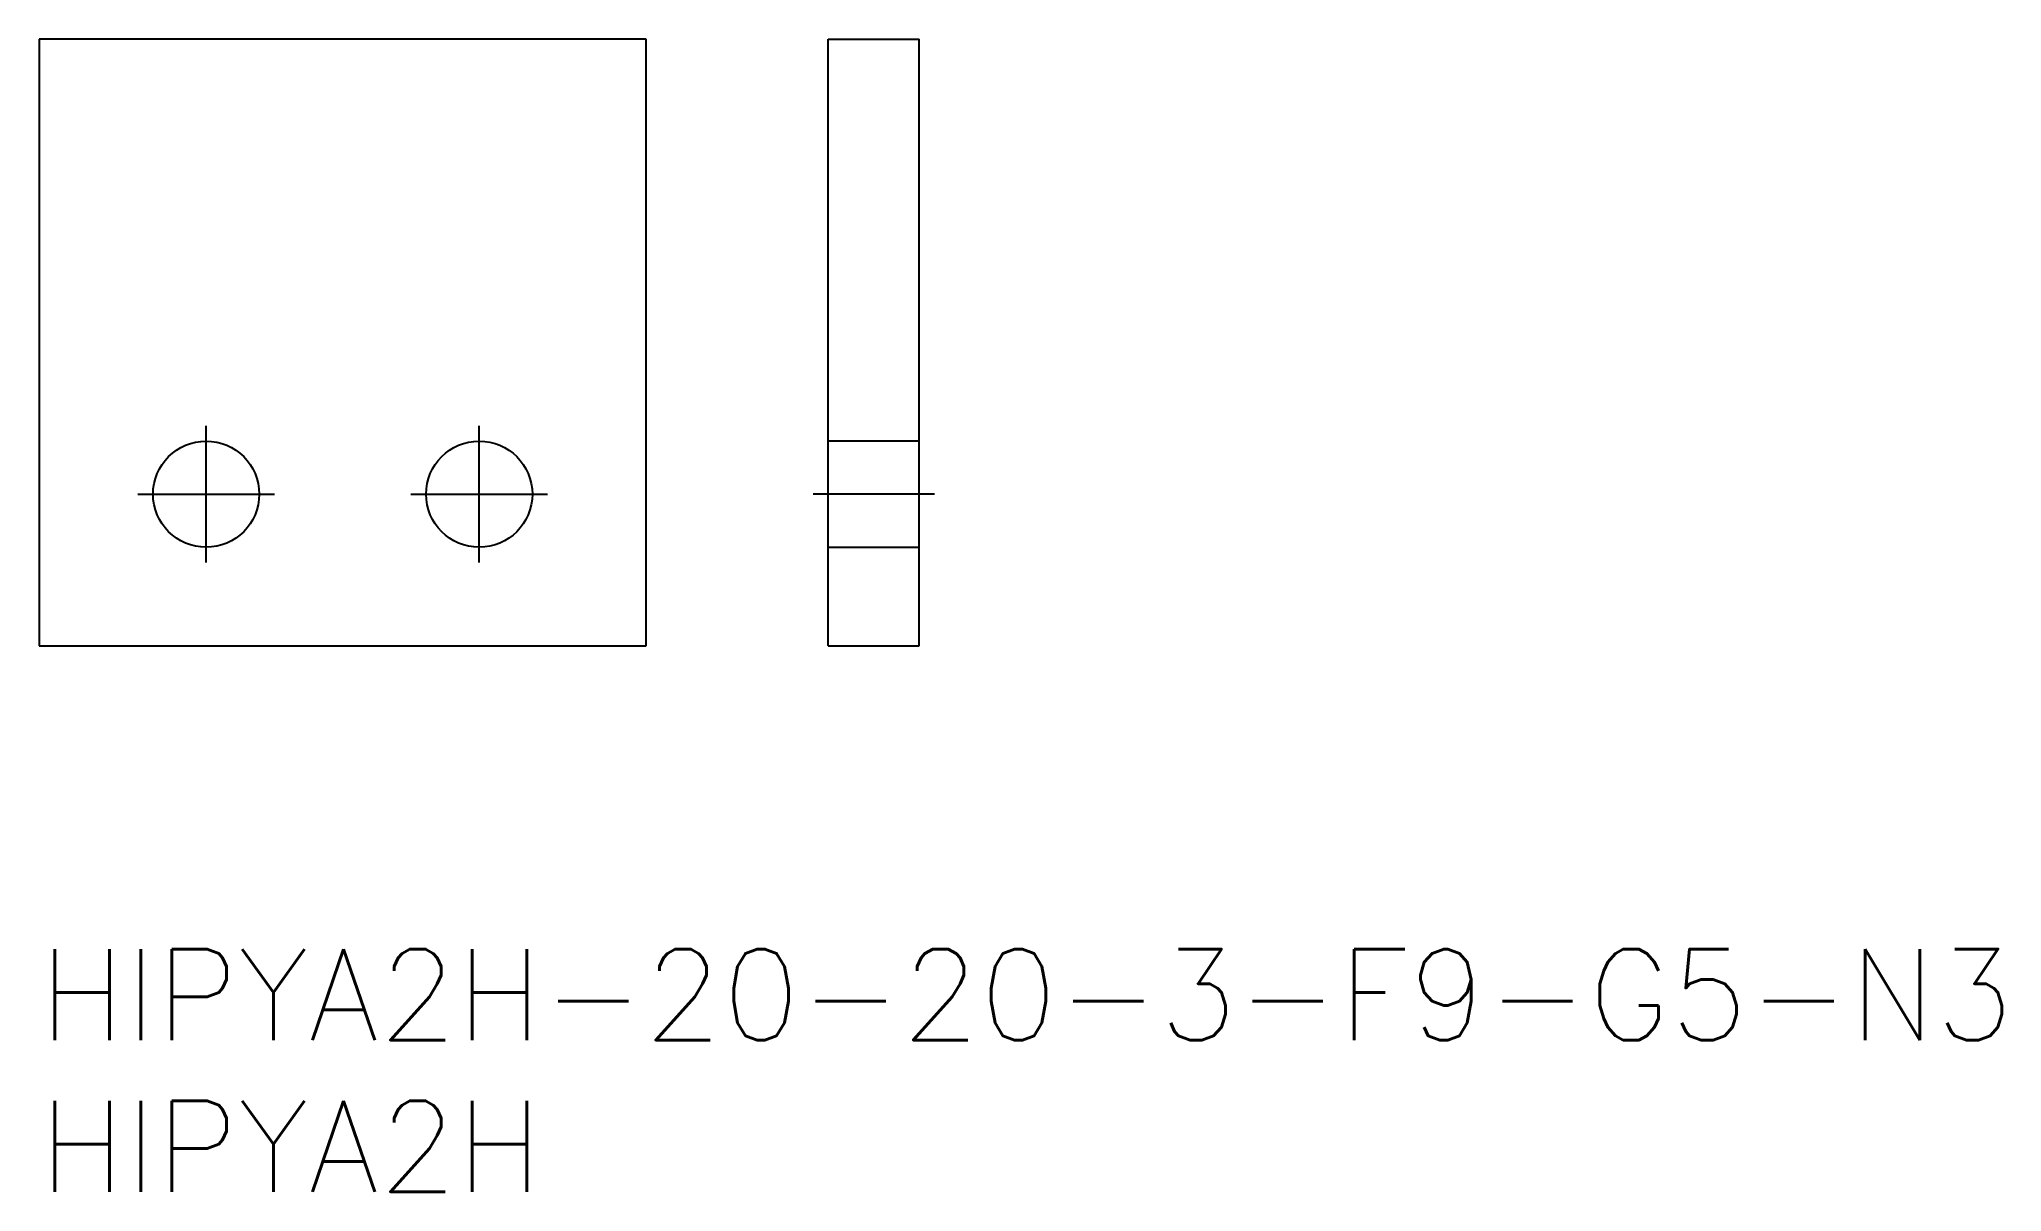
# Model space of a CAD drawing. Extents: x 0 to 64.7, y -8 to 30.
import ezdxf

# ---------------------------------------------------------------- set-up
doc = ezdxf.new("R2010")
doc.units = 0
doc.header["$LTSCALE"] = 0.5
doc.linetypes.add('CENTER', pattern=[50.8, 31.75, -6.35, 6.35, -6.35])
doc.linetypes.add('DASHED', pattern=[19.05, 12.7, -6.35])
for name, color, linetype in [('MSM_CENTER', 1, 'CENTER'), ('MSM_CONTINUOUS', 7, 'CONTINUOUS'), ('MSM_DASHED', 4, 'DASHED'), ('MSM_PART_NUMBER', 7, 'CONTINUOUS')]:
    doc.layers.add(name, color=color, linetype=linetype)
doc.styles.get("Standard").update_dxf_attribs({"font": 'txt.shx', "height": 3, "bigfont": 'bigfont.shx'})

msp = doc.modelspace()

# ---------------------------------------------------------------- linework, layer by layer
at = {"layer": 'MSM_CENTER'}
for p, q in [((5.5, 12.75), (5.5, 17.25)), ((14.5, 12.75), (14.5, 17.25)), ((3.25, 15), (7.75, 15)), ((12.25, 15), (16.75, 15)), ((29.5, 15), (25.5, 15))]:
    msp.add_line(p, q, dxfattribs=at)
at = {"layer": 'MSM_CONTINUOUS'}
for p, q in [((0, 30), (0, 10)), ((20, 30), (0, 30)), ((20, 10), (20, 30)), ((26, 30), (29, 30)), ((26, 10), (26, 30)), ((29, 10), (29, 30)), ((0, 10), (20, 10)), ((26, 10), (29, 10))]:
    msp.add_line(p, q, dxfattribs=at)
for centre in [(5.5, 15), (14.5, 15)]:
    msp.add_circle(centre, 1.75, dxfattribs=at)
at = {"layer": 'MSM_DASHED'}
for p, q in [((29, 16.75), (26, 16.75)), ((26, 13.25), (29, 13.25))]:
    msp.add_line(p, q, dxfattribs=at)

# ---------------------------------------------------------------- texts
at = {"layer": 'MSM_PART_NUMBER'}
for s, p in [('HIPYA2H-20-20-3-F9-G5-N3', (0, -3)), ('HIPYA2H', (0, -8))]:
    msp.add_text(s, height=3, dxfattribs=at).set_placement(p)

doc.saveas('drawing.dxf')
